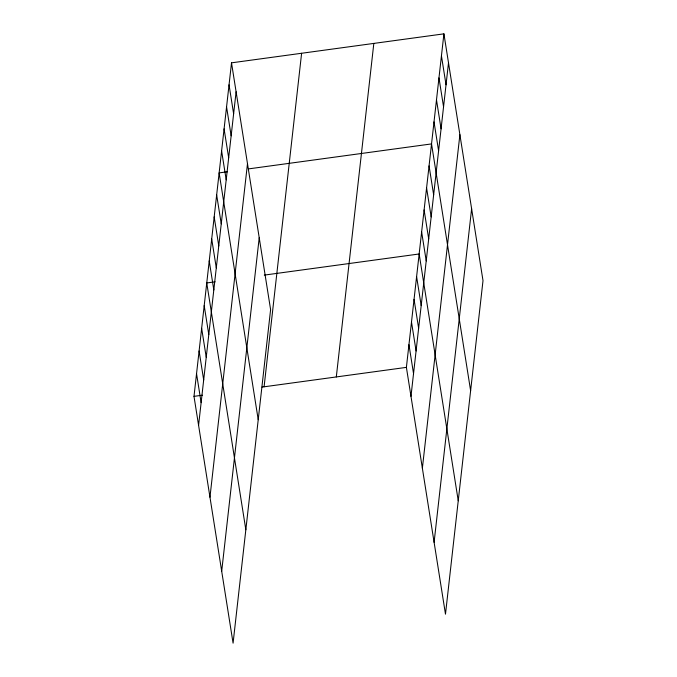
<?xml version="1.0" encoding="UTF-8"?>
<svg xmlns="http://www.w3.org/2000/svg" width="677" height="677" viewBox="0 0 677 677"><rect width="100%" height="100%" fill="white"/><g stroke="black" fill="none" stroke-linecap="round" stroke-linejoin="round"><path stroke-width="1.02" d="M231.517 62.834L270.605 309.626L233.083 643.15L193.994 396.358L231.517 62.834L443.917 33.85L483.006 280.642L445.483 614.166L406.395 367.374L443.917 33.85M198.581 425.317L236.104 91.793M209.963 497.206L247.486 163.673M221.692 571.261L259.215 237.737M264.089 386.795L301.612 53.271M336.308 376.945L373.822 43.413M410.981 396.333L448.504 62.809M422.372 468.222L459.895 134.689M434.101 542.285L471.624 208.753M227.497 171.755L219.128 172.897L258.216 419.689M248.425 168.903L431.537 143.913L470.625 390.705M215.117 281.818L206.747 282.961L245.836 529.752M264.292 275.107L419.156 253.977L458.244 500.768M193.994 396.358L202.364 395.216M261.991 387.083L406.395 367.374M441.446 55.861L446.033 84.82M438.967 77.872L443.553 106.831M436.496 99.891L441.074 128.842M434.016 121.902L438.603 150.861M429.066 165.924L433.652 194.883M426.586 187.944L431.173 216.894M424.107 209.955L428.693 238.905M421.636 231.966L426.222 260.924M416.609 276.656L421.187 305.615M414.053 299.336L418.64 328.294M411.498 322.015L416.084 350.974M408.95 344.695L413.537 373.653M229.038 84.845L233.624 113.804M226.558 106.856L231.145 135.815M224.087 128.875L228.674 157.826M221.607 150.886L226.194 179.845M216.657 194.908L221.244 223.867M214.177 216.919L218.764 245.878M211.698 238.939L216.285 267.889M209.227 260.95L213.814 289.908M204.2 305.64L208.787 334.599M201.644 328.32L206.231 357.278M199.097 350.999L203.684 379.958M196.542 373.679L201.128 402.637"/></g></svg>
